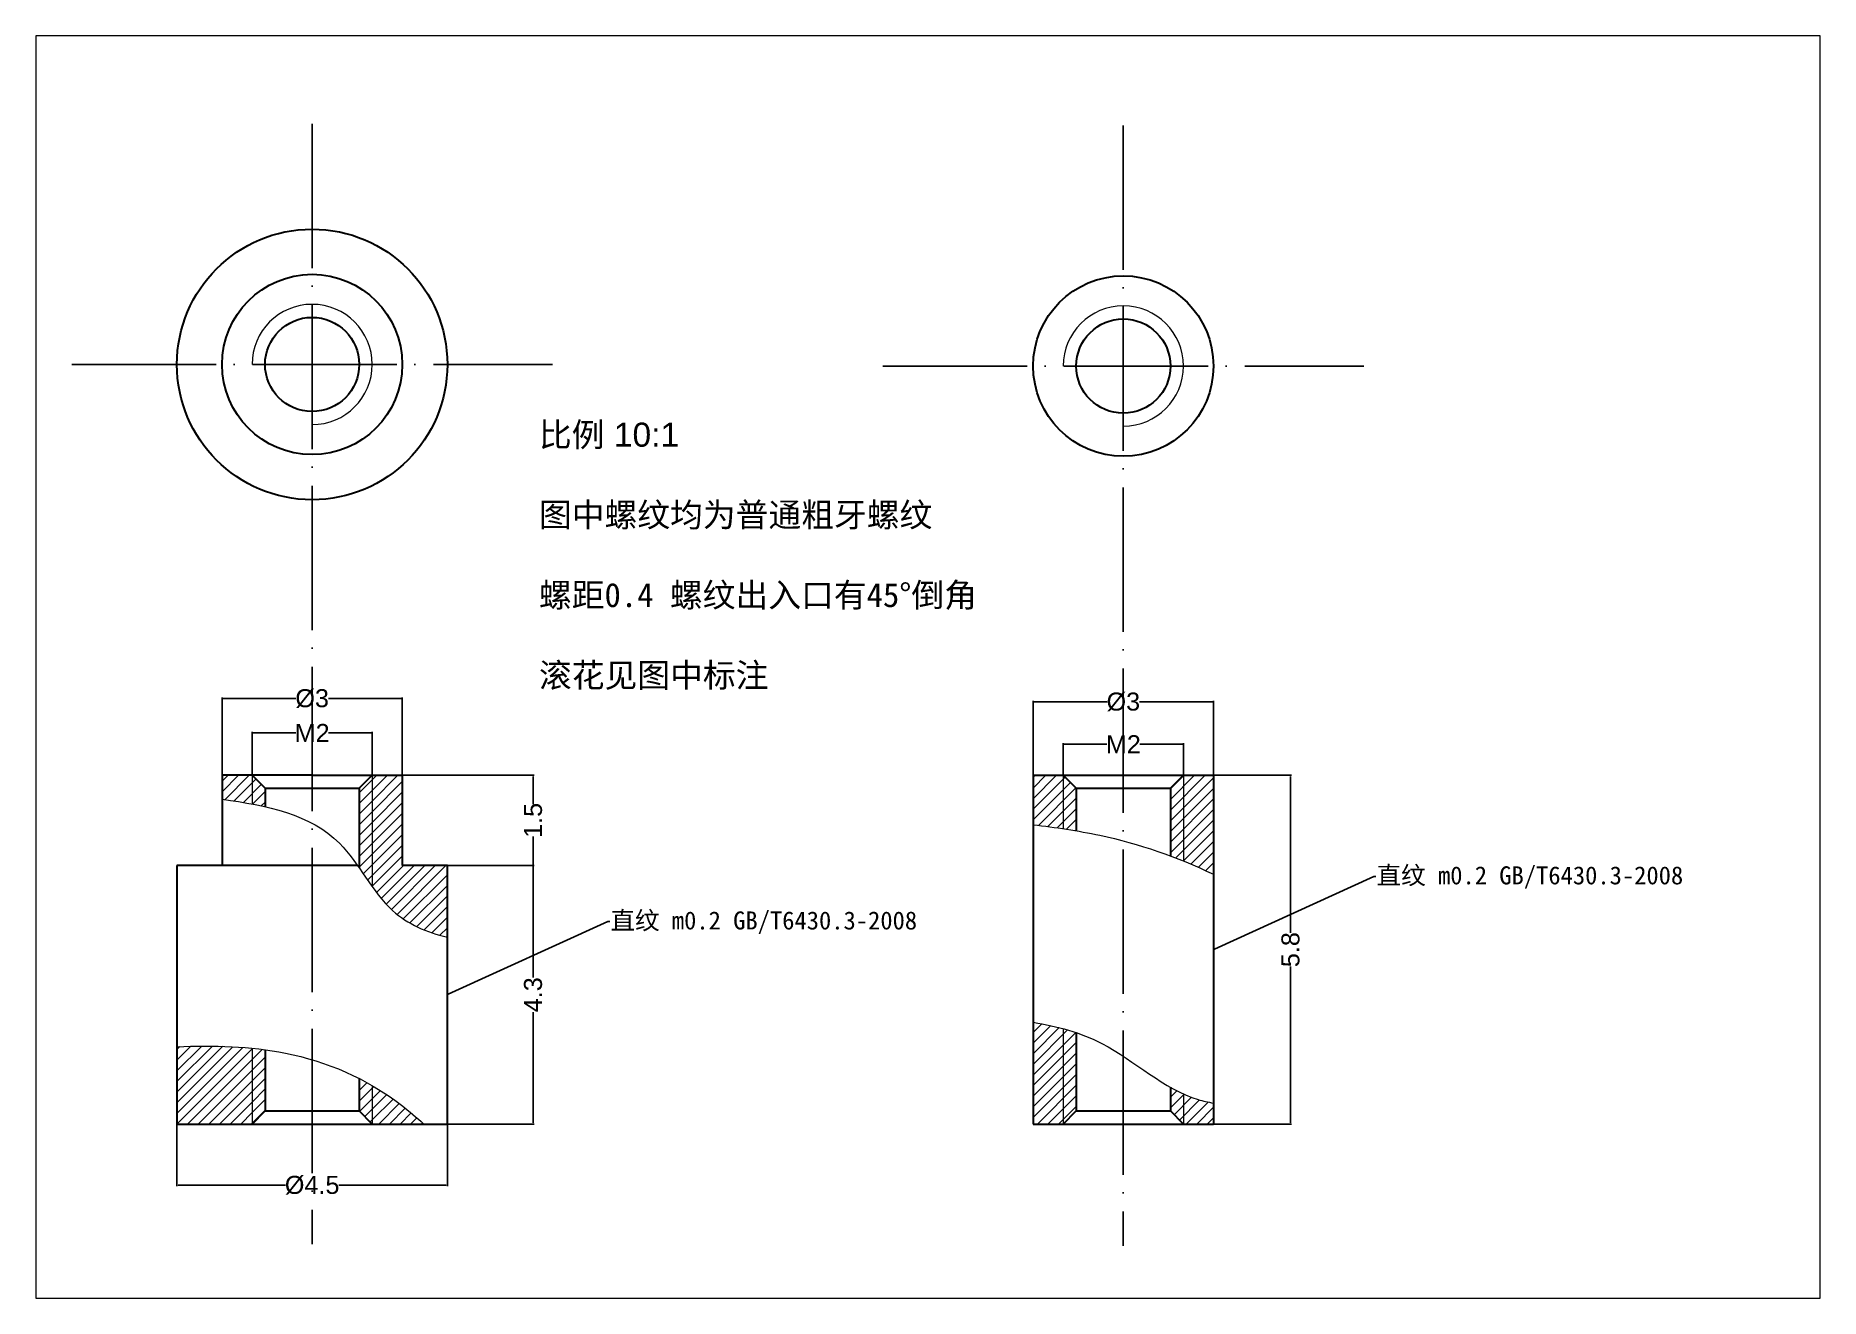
# Model space of a CAD drawing. Header units: inches. Extents: x -24 to 273, y -29 to 181.
import ezdxf
from ezdxf import colors
from ezdxf.entities.mleader import LeaderData, LeaderLine
from ezdxf.math import Vec2, Vec3

# ---------------------------------------------------------------- set-up
doc = ezdxf.new("R2010")
doc.units = ezdxf.units.IN
doc.header["$MEASUREMENT"] = 0
doc.linetypes.add('ACAD_ISO04W100', pattern=[30, 24, -3, 0, -3])
doc.layers.add('参考线', color=80, linetype='ACAD_ISO04W100')
doc.layers.add('尺寸', color=7, linetype='Continuous', lineweight=30)
doc.styles.get("Standard").update_dxf_attribs({"font": 'arial.ttf'})
doc.dimstyles.get("Standard").update_dxf_attribs({"dimtxt": 3, "dimasz": 0.18, "dimexe": 0.18, "dimexo": 0.0625, "dimgap": 0.09, "dimtad": 0, "dimtoh": 1, "dimdec": 4, "dimzin": 0, "dimdsep": 46, "dimtxsty": 'Standard', "dimcen": 0.09, "dimadec": 0, "dimazin": 0, "dimtfac": 1, "dimtdec": 4, "dimtofl": 0, "dimtmove": 0, "dimatfit": 3, "dimfxl": 1, "dimtolj": 1, "dimtzin": 0, "dimarcsym": 0})

# ---------------------------------------------------------------- blocks, each defined once
blk = doc.blocks.new('*D1')
at = {"layer": 'Defpoints', "color": 0, "lineweight": -3, "transparency": 16777216}
for p in [(32.5, 65.04), (12.5, 58), (32.5, 58)]:
    blk.add_point(p, dxfattribs=at)
at = {"layer": '尺寸', "color": 0, "lineweight": -2, "transparency": 16777216}
for p, q in [((12.5, 58.06), (12.5, 65.22)), ((12.68, 65.04), (19.77, 65.04)), ((32.32, 65.04), (25.23, 65.04)), ((32.5, 58.06), (32.5, 65.22))]:
    blk.add_line(p, q, dxfattribs=at)
at = {"layer": '尺寸', "color": 0, "lineweight": -3, "transparency": 16777216}
for points in [[(12.68, 65.07), (12.68, 65.01), (12.5, 65.04)], [(32.32, 65.07), (32.32, 65.01), (32.5, 65.04)]]:
    blk.add_solid(points, dxfattribs=at)
at = {"layer": '尺寸', "color": 0, "lineweight": 5, "transparency": 16777216, "insert": (22.5, 65.04), "char_height": 3, "attachment_point": 5}
blk.add_mtext('\\A1;M2', dxfattribs=at)
blk = doc.blocks.new('*D2')
at = {"layer": 'Defpoints', "color": 0, "lineweight": -3, "transparency": 16777216}
for p in [(37.5, 70.77), (7.5, 58), (37.5, 58)]:
    blk.add_point(p, dxfattribs=at)
at = {"layer": '尺寸', "color": 0, "lineweight": -2, "transparency": 16777216}
for p, q in [((7.5, 58.06), (7.5, 70.95)), ((7.68, 70.77), (19.79, 70.77)), ((37.32, 70.77), (25.21, 70.77)), ((37.5, 58.06), (37.5, 70.95))]:
    blk.add_line(p, q, dxfattribs=at)
at = {"layer": '尺寸', "color": 0, "lineweight": -3, "transparency": 16777216}
for points in [[(7.68, 70.8), (7.68, 70.74), (7.5, 70.77)], [(37.32, 70.8), (37.32, 70.74), (37.5, 70.77)]]:
    blk.add_solid(points, dxfattribs=at)
at = {"layer": '尺寸', "color": 0, "lineweight": 5, "transparency": 16777216, "insert": (22.5, 70.77), "char_height": 3, "attachment_point": 5}
blk.add_mtext('\\A1;%%C3', dxfattribs=at)
blk = doc.blocks.new('*D3')
at = {"layer": 'Defpoints', "color": 0, "lineweight": -3, "transparency": 16777216}
for p in [(0, 0), (45, 0), (45, -10.18)]:
    blk.add_point(p, dxfattribs=at)
at = {"layer": '尺寸', "color": 0, "lineweight": -2, "transparency": 16777216}
for p, q in [((0, -0.06), (0, -10.36)), ((45, -0.06), (45, -10.36)), ((0.18, -10.18), (18.04, -10.18)), ((44.82, -10.18), (26.96, -10.18))]:
    blk.add_line(p, q, dxfattribs=at)
at = {"layer": '尺寸', "color": 0, "lineweight": -3, "transparency": 16777216}
for points in [[(0.18, -10.15), (0.18, -10.21), (0, -10.18)], [(44.82, -10.15), (44.82, -10.21), (45, -10.18)]]:
    blk.add_solid(points, dxfattribs=at)
at = {"layer": '尺寸', "color": 0, "lineweight": 5, "transparency": 16777216, "insert": (22.5, -10.18), "char_height": 3, "attachment_point": 5}
blk.add_mtext('\\A1;%%C4.5', dxfattribs=at)
blk = doc.blocks.new('*D4')
at = {"layer": 'Defpoints', "color": 0, "lineweight": -3, "transparency": 16777216}
for p in [(45, 43), (45, 0), (59.27, 0)]:
    blk.add_point(p, dxfattribs=at)
at = {"layer": '尺寸', "color": 0, "lineweight": -2, "transparency": 16777216}
for p, q in [((45.06, 43), (59.45, 43)), ((59.27, 42.82), (59.27, 24.38)), ((59.27, 0.18), (59.27, 18.62)), ((45.06, 0), (59.45, 0))]:
    blk.add_line(p, q, dxfattribs=at)
at = {"layer": '尺寸', "color": 0, "lineweight": -3, "transparency": 16777216}
for points in [[(59.24, 42.82), (59.3, 42.82), (59.27, 43)], [(59.24, 0.18), (59.3, 0.18), (59.27, 0)]]:
    blk.add_solid(points, dxfattribs=at)
at = {"layer": '尺寸', "color": 0, "lineweight": 5, "transparency": 16777216, "insert": (59.27, 21.5), "char_height": 3, "attachment_point": 5, "rotation": 90}
blk.add_mtext('\\A1;4.3', dxfattribs=at)
blk = doc.blocks.new('*D5')
at = {"layer": 'Defpoints', "color": 0, "lineweight": -3, "transparency": 16777216}
for p in [(37.5, 58), (37.5, 43), (59.27, 43)]:
    blk.add_point(p, dxfattribs=at)
at = {"layer": '尺寸', "color": 0, "lineweight": -2, "transparency": 16777216}
for p, q in [((37.56, 58), (59.45, 58)), ((59.27, 57.82), (59.27, 53.19)), ((59.27, 43.18), (59.27, 47.81)), ((37.56, 43), (59.45, 43))]:
    blk.add_line(p, q, dxfattribs=at)
at = {"layer": '尺寸', "color": 0, "lineweight": -3, "transparency": 16777216}
for points in [[(59.24, 57.82), (59.3, 57.82), (59.27, 58)], [(59.24, 43.18), (59.3, 43.18), (59.27, 43)]]:
    blk.add_solid(points, dxfattribs=at)
at = {"layer": '尺寸', "color": 0, "lineweight": 5, "transparency": 16777216, "insert": (59.27, 50.5), "char_height": 3, "attachment_point": 5, "rotation": 90}
blk.add_mtext('\\A1;1.5', dxfattribs=at)
blk = doc.blocks.new('*D6')
at = {"layer": 'Defpoints', "color": 0, "lineweight": -3, "transparency": 16777216}
for p in [(172.5, 58), (172.5, 0), (185.33, 0)]:
    blk.add_point(p, dxfattribs=at)
at = {"layer": '尺寸', "color": 0, "lineweight": -2, "transparency": 16777216}
for p, q in [((172.56, 58), (185.51, 58)), ((185.33, 57.82), (185.33, 31.82)), ((185.33, 0.18), (185.33, 26.18)), ((172.56, 0), (185.51, 0))]:
    blk.add_line(p, q, dxfattribs=at)
at = {"layer": '尺寸', "color": 0, "lineweight": -3, "transparency": 16777216}
for points in [[(185.3, 57.82), (185.36, 57.82), (185.33, 58)], [(185.3, 0.18), (185.36, 0.18), (185.33, 0)]]:
    blk.add_solid(points, dxfattribs=at)
at = {"layer": '尺寸', "color": 0, "lineweight": 5, "transparency": 16777216, "insert": (185.33, 29), "char_height": 3, "attachment_point": 5, "rotation": 90}
blk.add_mtext('\\A1;5.8', dxfattribs=at)
blk = doc.blocks.new('*D7')
at = {"layer": 'Defpoints', "color": 0, "lineweight": -3, "transparency": 16777216}
for p in [(172.5, 70.21), (142.5, 58), (172.5, 58)]:
    blk.add_point(p, dxfattribs=at)
at = {"layer": '尺寸', "color": 0, "lineweight": -2, "transparency": 16777216}
for p, q in [((142.5, 58.06), (142.5, 70.39)), ((142.68, 70.21), (154.79, 70.21)), ((172.32, 70.21), (160.2, 70.21)), ((172.5, 58.06), (172.5, 70.39))]:
    blk.add_line(p, q, dxfattribs=at)
at = {"layer": '尺寸', "color": 0, "lineweight": -3, "transparency": 16777216}
for points in [[(142.68, 70.24), (142.68, 70.18), (142.5, 70.21)], [(172.32, 70.24), (172.32, 70.18), (172.5, 70.21)]]:
    blk.add_solid(points, dxfattribs=at)
at = {"layer": '尺寸', "color": 0, "lineweight": 5, "transparency": 16777216, "insert": (157.5, 70.21), "char_height": 3, "attachment_point": 5}
blk.add_mtext('\\A1;%%C3', dxfattribs=at)
blk = doc.blocks.new('*D8')
at = {"layer": 'Defpoints', "color": 0, "lineweight": -3, "transparency": 16777216}
for p in [(167.5, 63.17), (147.5, 58), (167.5, 58)]:
    blk.add_point(p, dxfattribs=at)
at = {"layer": '尺寸', "color": 0, "lineweight": -2, "transparency": 16777216}
for p, q in [((147.5, 58.06), (147.5, 63.35)), ((147.68, 63.17), (154.76, 63.17)), ((167.32, 63.17), (160.23, 63.17)), ((167.5, 58.06), (167.5, 63.35))]:
    blk.add_line(p, q, dxfattribs=at)
at = {"layer": '尺寸', "color": 0, "lineweight": -3, "transparency": 16777216}
for points in [[(147.68, 63.2), (147.68, 63.14), (147.5, 63.17)], [(167.32, 63.2), (167.32, 63.14), (167.5, 63.17)]]:
    blk.add_solid(points, dxfattribs=at)
at = {"layer": '尺寸', "color": 0, "lineweight": 5, "transparency": 16777216, "insert": (157.5, 63.17), "char_height": 3, "attachment_point": 5}
blk.add_mtext('\\A1;M2', dxfattribs=at)

msp = doc.modelspace()

# ---------------------------------------------------------------- hatches: boundary and pattern name
at = {"layer": '尺寸', "lineweight": 5}
h = msp.add_hatch(dxfattribs=at)
h.set_pattern_fill('ANSI31', color=256, scale=10)
edge = h.paths.add_edge_path()
edge.add_line((14.665, 55.835), (12.5, 58))
edge.add_line((12.5, 58), (12.5, 53.23406))
edge.add_spline(control_points=[(12.5, 53.23406), (13.22901, 53.09564), (13.95148, 52.94588), (14.665, 52.7818)], knot_values=[29.23582232, 29.23582232, 29.23582232, 29.23582232, 31.359917074, 31.359917074, 31.359917074, 31.359917074], degree=3, periodic=0)
edge.add_line((14.665, 52.7818), (14.665, 55.835))
edge = h.paths.add_edge_path()
edge.add_line((12.5, 58), (7.5, 58))
edge.add_line((7.5, 58), (7.5, 54.03066))
edge.add_spline(control_points=[(7.5, 54.03066), (9.18139, 53.80024), (10.85729, 53.54597), (12.5, 53.23406)], knot_values=[24.449483255, 24.449483255, 24.449483255, 24.449483255, 29.23582232, 29.23582232, 29.23582232, 29.23582232], degree=3, periodic=0)
edge.add_line((12.5, 53.23406), (12.5, 58))
h = msp.add_hatch(dxfattribs=at)
h.set_pattern_fill('ANSI31', color=256, scale=10)
edge = h.paths.add_edge_path()
edge.add_line((32.5, 58), (30.335, 55.835))
edge.add_line((30.335, 55.835), (30.335, 42.58619))
edge.add_spline(control_points=[(30.335, 42.58619), (31.05725, 41.54783), (31.76423, 40.48623), (32.5, 39.45933)], knot_values=[50.845001681, 50.845001681, 50.845001681, 50.845001681, 54.579155298, 54.579155298, 54.579155298, 54.579155298], degree=3, periodic=0)
edge.add_line((32.5, 39.45933), (32.5, 58))
h = msp.add_hatch(dxfattribs=at)
h.set_pattern_fill('ANSI31', color=256, scale=10)
edge = h.paths.add_edge_path()
edge.add_line((37.5, 58), (32.5, 58))
edge.add_line((32.5, 58), (32.5, 39.45933))
edge.add_spline(control_points=[(32.5, 39.45933), (33.53223, 38.01865), (36.76044, 33.94994), (41.55625, 31.8867), (45, 31.05967)], knot_values=[54.579155298, 54.579155298, 54.579155298, 54.579155298, 59.817899184, 70.110221, 70.110221, 70.110221, 70.110221], degree=3, periodic=0)
edge.add_line((45, 31.05967), (45, 43))
edge.add_line((45, 43), (37.5, 43))
edge.add_line((37.5, 43), (37.5, 58))
h = msp.add_hatch(dxfattribs=at)
h.set_pattern_fill('ANSI31', color=256, scale=10)
edge = h.paths.add_edge_path()
edge.add_line((147.49938, 58), (142.49938, 58))
edge.add_line((142.49938, 58), (142.49938, 49.77268))
edge.add_spline(control_points=[(142.49938, 49.77268), (144.16916, 49.58003), (145.83639, 49.36667), (147.49938, 49.11875)], knot_values=[7.536248628, 7.536248628, 7.536248628, 7.536248628, 12.579061354, 12.579061354, 12.579061354, 12.579061354], degree=3, periodic=0)
edge.add_line((147.49938, 49.11875), (147.49938, 58))
edge = h.paths.add_edge_path()
edge.add_line((149.66438, 55.835), (147.49938, 58))
edge.add_line((147.49938, 58), (147.49938, 49.11875))
edge.add_spline(control_points=[(147.49938, 49.11875), (148.22189, 49.01104), (148.94361, 48.8968), (149.66438, 48.77489)], knot_values=[12.579061354, 12.579061354, 12.579061354, 12.579061354, 14.770008485, 14.770008485, 14.770008485, 14.770008485], degree=3, periodic=0)
edge.add_line((149.66438, 48.77489), (149.66438, 55.835))
h = msp.add_hatch(dxfattribs=at)
h.set_pattern_fill('ANSI31', color=256, scale=10)
edge = h.paths.add_edge_path()
edge.add_line((167.49938, 58), (165.33438, 55.835))
edge.add_line((165.33438, 55.835), (165.33438, 44.59658))
edge.add_spline(control_points=[(165.33438, 44.59658), (166.05959, 44.32647), (166.78139, 44.04636), (167.49938, 43.75635)], knot_values=[30.894577481, 30.894577481, 30.894577481, 30.894577481, 33.187337319, 33.187337319, 33.187337319, 33.187337319], degree=3, periodic=0)
edge.add_line((167.49938, 43.75635), (167.49938, 58))
edge = h.paths.add_edge_path()
edge.add_line((172.49938, 58), (167.49938, 58))
edge.add_line((167.49938, 58), (167.49938, 43.75635))
edge.add_spline(control_points=[(167.49938, 43.75635), (169.18884, 43.07396), (170.85723, 42.33682), (172.49938, 41.54651)], knot_values=[33.187337319, 33.187337319, 33.187337319, 33.187337319, 38.582300176, 38.582300176, 38.582300176, 38.582300176], degree=3, periodic=0)
edge.add_line((172.49938, 41.54651), (172.49938, 58))
h = msp.add_hatch(dxfattribs=at)
h.set_pattern_fill('ANSI31', color=256, scale=10)
edge = h.paths.add_edge_path()
edge.add_spline(control_points=[(147.49938, 15.85378), (145.86469, 16.30353), (144.1945, 16.65028), (142.49938, 16.92469)], knot_values=[12.089407523, 12.089407523, 12.089407523, 12.089407523, 17.213274178, 17.213274178, 17.213274178, 17.213274178], degree=3, periodic=0)
edge.add_line((142.49938, 16.92469), (142.49938, 0))
edge.add_line((142.49938, 0), (147.49938, 0))
edge.add_line((147.49938, 0), (147.49938, 15.85378))
edge = h.paths.add_edge_path()
edge.add_spline(control_points=[(149.66438, 15.18786), (148.9504, 15.43213), (148.22842, 15.6532), (147.49938, 15.85378)], knot_values=[17.213274178, 17.213274178, 17.213274178, 17.213274178, 19.49842406, 19.49842406, 19.49842406, 19.49842406], degree=3, periodic=0)
edge.add_line((147.49938, 15.85378), (147.49938, 0))
edge.add_line((147.49938, 0), (149.66438, 2.165))
edge.add_line((149.66438, 2.165), (149.66438, 15.18786))
h = msp.add_hatch(dxfattribs=at)
h.set_pattern_fill('ANSI31', color=256, scale=10)
edge = h.paths.add_edge_path()
edge.add_spline(control_points=[(12.5, 12.60738), (8.38732, 13.02097), (4.21032, 13.0399), (0, 12.85437)], knot_values=[13.480769844, 13.480769844, 13.480769844, 13.480769844, 26.021019018, 26.021019018, 26.021019018, 26.021019018], degree=3, periodic=0)
edge.add_line((0, 12.85437), (0, 0))
edge.add_line((0, 0), (12.5, 0))
edge.add_line((12.5, 0), (12.5, 12.60738))
h = msp.add_hatch(dxfattribs=at)
h.set_pattern_fill('ANSI31', color=256, scale=10)
edge = h.paths.add_edge_path()
edge.add_spline(control_points=[(14.665, 12.35134), (13.94544, 12.4496), (13.22371, 12.5346), (12.5, 12.60738)], knot_values=[26.021019018, 26.021019018, 26.021019018, 26.021019018, 28.227743024, 28.227743024, 28.227743024, 28.227743024], degree=3, periodic=0)
edge.add_line((12.5, 12.60738), (12.5, 0))
edge.add_line((12.5, 0), (14.665, 2.165))
edge.add_line((14.665, 2.165), (14.665, 12.35134))
h = msp.add_hatch(dxfattribs=at)
h.set_pattern_fill('ANSI31', color=256, scale=10)
edge = h.paths.add_edge_path()
edge.add_spline(control_points=[(32.5, 6.40093), (31.78595, 6.81485), (31.06402, 7.20652), (30.335, 7.57662)], knot_values=[44.779769608, 44.779769608, 44.779769608, 44.779769608, 47.205631496, 47.205631496, 47.205631496, 47.205631496], degree=3, periodic=0)
edge.add_line((30.335, 7.57662), (30.335, 2.165))
edge.add_line((30.335, 2.165), (32.5, 0))
edge.add_line((32.5, 0), (32.5, 6.40093))
h = msp.add_hatch(dxfattribs=at)
h.set_pattern_fill('ANSI31', color=256, scale=10)
edge = h.paths.add_edge_path()
edge.add_spline(control_points=[(41.10833, 0), (39.88374, 1.06289), (37.11641, 3.45886), (34.17605, 5.42935), (32.5, 6.40093)], knot_values=[47.205631496, 47.205631496, 47.205631496, 47.205631496, 51.766159096, 57.460215537, 57.460215537, 57.460215537, 57.460215537], degree=3, periodic=0)
edge.add_line((32.5, 6.40093), (32.5, 0))
edge.add_line((32.5, 0), (41.10833, 0))
h = msp.add_hatch(dxfattribs=at)
h.set_pattern_fill('ANSI31', color=256, scale=10)
edge = h.paths.add_edge_path()
edge.add_spline(control_points=[(167.49938, 5.01043), (166.76766, 5.34538), (166.04719, 5.72128), (165.33438, 6.12639)], knot_values=[37.499916442, 37.499916442, 37.499916442, 37.499916442, 39.977637342, 39.977637342, 39.977637342, 39.977637342], degree=3, periodic=0)
edge.add_line((165.33438, 6.12639), (165.33438, 2.165))
edge.add_line((165.33438, 2.165), (167.49938, 0))
edge.add_line((167.49938, 0), (167.49938, 5.01043))
edge = h.paths.add_edge_path()
edge.add_spline(control_points=[(172.49938, 3.49492), (171.62617, 3.6315), (169.92394, 4.01022), (168.2944, 4.64649), (167.49938, 5.01043)], knot_values=[39.977637342, 39.977637342, 39.977637342, 39.977637342, 42.712876169, 45.404955571, 45.404955571, 45.404955571, 45.404955571], degree=3, periodic=0)
edge.add_line((167.49938, 5.01043), (167.49938, 0))
edge.add_line((167.49938, 0), (172.49938, 0))
edge.add_line((172.49938, 0), (172.49938, 3.49492))

# ---------------------------------------------------------------- linework, layer by layer
at = {"layer": '参考线'}
for p, q in [((22.5, 166.33298), (22.5, -20)), ((157.49938, 166.07145), (157.49938, -20.26153)), ((-17.5, 126.33298), (62.5, 126.33298)), ((117.49938, 126.07145), (197.49938, 126.07145))]:
    msp.add_line(p, q, dxfattribs=at)
at = {"layer": '尺寸'}
for p, q in [((22.5, 58), (7.5, 58)), ((7.5, 58), (7.5, 43)), ((22.5, 58), (12.5, 58)), ((12.5, 58), (14.665, 55.835)), ((22.5, 58), (37.5, 58)), ((32.5, 58), (30.335, 55.835)), ((37.5, 58), (37.5, 43)), ((14.665, 55.835), (14.665, 52.7818)), ((14.665, 55.835), (30.335, 55.835)), ((30.335, 55.835), (30.335, 42.58619)), ((0, 43), (0, 0)), ((30.04529, 43), (0, 43)), ((45, 43), (37.5, 43)), ((45, 0), (45, 43)), ((14.665, 12.35134), (14.665, 2.165)), ((30.335, 7.57662), (30.335, 2.165)), ((0, 0), (45, 0)), ((12.5, 0), (14.665, 2.165)), ((14.665, 2.165), (30.335, 2.165)), ((32.5, 0), (30.335, 2.165))]:
    msp.add_line(p, q, dxfattribs=at)
at = {"layer": '尺寸', "lineweight": 5}
for p, q in [((12.5, 58), (12.5, 53.23406)), ((32.5, 58), (32.5, 39.45933)), ((147.49938, 58), (147.49938, 49.11875)), ((167.49938, 58), (167.49938, 43.75635)), ((147.49938, 15.85378), (147.49938, 0)), ((12.5, 12.60738), (12.5, 0)), ((32.5, 6.40093), (32.5, 0)), ((167.49938, 5.01043), (167.49938, 0))]:
    msp.add_line(p, q, dxfattribs=at)
at = {"layer": '尺寸', "lineweight": 30}
for p, q in [((142.49938, 58), (172.49938, 58)), ((142.49938, 58), (142.49938, 0)), ((147.49938, 58), (149.66438, 55.835)), ((167.49938, 58), (165.33438, 55.835)), ((172.49938, 58), (172.49938, 0)), ((149.66438, 55.835), (149.66438, 48.77489)), ((149.66438, 55.835), (165.33438, 55.835)), ((165.33438, 55.835), (165.33438, 44.59658)), ((149.66438, 15.18786), (149.66438, 2.165)), ((165.33438, 6.12639), (165.33438, 2.165)), ((142.49938, 0), (172.49938, 0)), ((147.49938, 0), (149.66438, 2.165)), ((149.66438, 2.165), (165.33438, 2.165)), ((167.49938, 0), (165.33438, 2.165))]:
    msp.add_line(p, q, dxfattribs=at)
at = {"layer": '尺寸', "lineweight": 5}
msp.add_lwpolyline([(-23.50726, -28.98606), (273.49274, -28.98606), (273.49274, 181.01394), (-23.50726, 181.01394)], close=True, dxfattribs=at)
at = {"layer": '尺寸'}
for centre, radius in [((22.5, 126.33298), 22.5), ((22.5, 126.33298), 15), ((157.49938, 126.07145), 15), ((22.5, 126.33298), 7.835), ((157.49938, 126.07145), 7.835)]:
    msp.add_circle(centre, radius, dxfattribs=at)
at = {"layer": '尺寸', "lineweight": 5}
for centre in [(22.5, 126.33298), (157.49938, 126.07145)]:
    msp.add_arc(centre, 10, 270, 180, dxfattribs=at)
for points, knots in [([(7.5, 54.03066), (14.91553, 53.01443), (27.16096, 50.53441), (33.97509, 35.14824), (41.55625, 31.8867), (45, 31.05967)], [24.449483255, 24.449483255, 24.449483255, 24.449483255, 45.558929336, 59.817899184, 70.110221, 70.110221, 70.110221, 70.110221]), ([(142.49938, 49.77268), (146.21674, 49.3438), (156.46184, 47.87392), (166.46664, 44.44985), (172.49938, 41.54651)], [7.536248628, 7.536248628, 7.536248628, 7.536248628, 18.762848505, 38.582300176, 38.582300176, 38.582300176, 38.582300176]), ([(142.49938, 16.92469), (146.49876, 16.27726), (156.26451, 13.62089), (164.96864, 5.11268), (171.62617, 3.6315), (172.49938, 3.49492)], [12.089407523, 12.089407523, 12.089407523, 12.089407523, 24.178369116, 42.669716744, 45.404955571, 45.404955571, 45.404955571, 45.404955571]), ([(0, 12.85437), (6.11967, 13.12404), (19.20212, 12.77307), (32.93417, 7.07987), (39.88374, 1.06289), (41.10833, 0)], [13.480769844, 13.480769844, 13.480769844, 13.480769844, 31.707947746, 52.899687937, 57.460215537, 57.460215537, 57.460215537, 57.460215537])]:
    msp.add_open_spline(points, degree=3, knots=knots, dxfattribs=at)

# ---------------------------------------------------------------- texts
at = {"layer": '尺寸', "lineweight": 5, "insert": (60.2443, 116.65685), "char_height": 4, "attachment_point": 1}
msp.add_mtext_dynamic_manual_height_columns('{\\fSimSun|b0|i0|c134|p2;比例} 10:1\\P\\P{\\fSimSun|b0|i0|c134|p2;图中螺纹均为普通粗牙螺纹\\P\\P螺距0.4 螺纹出入口有45°倒角\\fSimSun|b0|i0|c0|p2;\\P\\P\\fSimSun|b0|i0|c134|p2;滚花见图中标注}', width=79.3434127, gutter_width=20, heights=[54.73893], dxfattribs=at)

# ---------------------------------------------------------------- dimensions: what is measured, and where the dimension line sits
at = {"layer": '尺寸', "lineweight": 5}
for base, p1, p2, text, picture, middle in [((37.5, 70.76685), (7.5, 58), (37.5, 58), '%%C3', '*D2', (22.5, 70.76685)), ((172.49938, 70.2088), (142.49938, 58), (172.49938, 58), '%%C3', '*D7', (157.49938, 70.2088)), ((32.5, 65.04051), (12.5, 58), (32.5, 58), 'M2', '*D1', (22.5, 65.04051)), ((167.49938, 63.167), (147.49938, 58), (167.49938, 58), 'M2', '*D8', (157.49938, 63.167)), ((45, -10.17782), (0, 0), (45, 0), '%%C4.5', '*D3', (22.5, -10.17782))]:
    dim = msp.add_linear_dim(base=base, p1=p1, p2=p2, text=text, dimstyle='Standard', dxfattribs=at)
    dim.commit()
    dim.dimension.update_dxf_attribs({"geometry": picture, "text_midpoint": middle})
for base, p1, p2, text, picture, middle in [((59.26635, 43), (37.5, 58), (37.5, 43), '1.5', '*D5', (59.26635, 50.5)), ((185.32823, 0), (172.49938, 58), (172.49938, 0), '5.8', '*D6', (185.32823, 29)), ((59.26635, 0), (45, 43), (45, 0), '4.3', '*D4', (59.26635, 21.5))]:
    dim = msp.add_linear_dim(base=base, p1=p1, p2=p2, angle=90, text=text, dimstyle='Standard', dxfattribs=at)
    dim.commit()
    dim.dimension.update_dxf_attribs({"geometry": picture, "text_midpoint": middle})

# ---------------------------------------------------------------- leaders
ml = msp.add_multileader_mtext('Standard', dxfattribs=at)
ml.set_content('{\\fSimSun|b0|i0|c134|p2;直纹 m0.2 GB/T6430.3-2008}', color=256)
ml.set_leader_properties()
ml.build(insert=Vec2(0, 0))
ml.multileader.update_dxf_attribs({"dogleg_length": 0.36, "arrow_head_size": 0.18})
ctx = ml.context
ctx.base_point, ctx.char_height, ctx.arrow_head_size, ctx.landing_gap_size, ctx.plane_origin = Vec3(199.54743, 41.15743), 3, 0.18, 0.09, Vec3(172.49938, 29)
notes = []
notes.append((ctx, [(0, (1, 1, 0), (199.18743, 41.15743), (1, 0), 0.36, [(0, [(172.49938, 29)], 0, [])])]))
ctx.mtext.insert, ctx.mtext.flow_direction = Vec3(199.63743, 42.85854), 5
ml = msp.add_multileader_mtext('Standard', dxfattribs=at)
ml.set_content('{\\fSimSun|b0|i0|c134|p2;直纹 m0.2 GB/T6430.3-2008}', color=256)
ml.set_leader_properties()
ml.build(insert=Vec2(0, 0))
ml.multileader.update_dxf_attribs({"dogleg_length": 0.36, "arrow_head_size": 0.18})
ctx = ml.context
ctx.base_point, ctx.char_height, ctx.arrow_head_size, ctx.landing_gap_size, ctx.plane_origin = Vec3(72.04805, 33.65743), 3, 0.18, 0.09, Vec3(45, 21.5)
notes.append((ctx, [(0, (1, 1, 0), (71.68805, 33.65743), (1, 0), 0.36, [(0, [(45, 21.5)], 0, [])])]))
ctx.mtext.insert, ctx.mtext.flow_direction = Vec3(72.13805, 35.35854), 5
for ctx, leaders in notes:
    for number, flags, end, landing, length, lines in leaders:
        leader = LeaderData()
        leader.index, (leader.has_last_leader_line, leader.has_dogleg_vector, leader.attachment_direction) = number, flags
        leader.last_leader_point, leader.dogleg_vector, leader.dogleg_length = Vec3(end), Vec3(landing), length
        for number, points, colour, breaks in lines:
            line = LeaderLine()
            line.index, line.vertices, line.color, line.breaks = number, Vec3.list(points), colors.encode_raw_color(colour), breaks
            leader.lines.append(line)
        ctx.leaders.append(leader)

doc.saveas('drawing.dxf')
